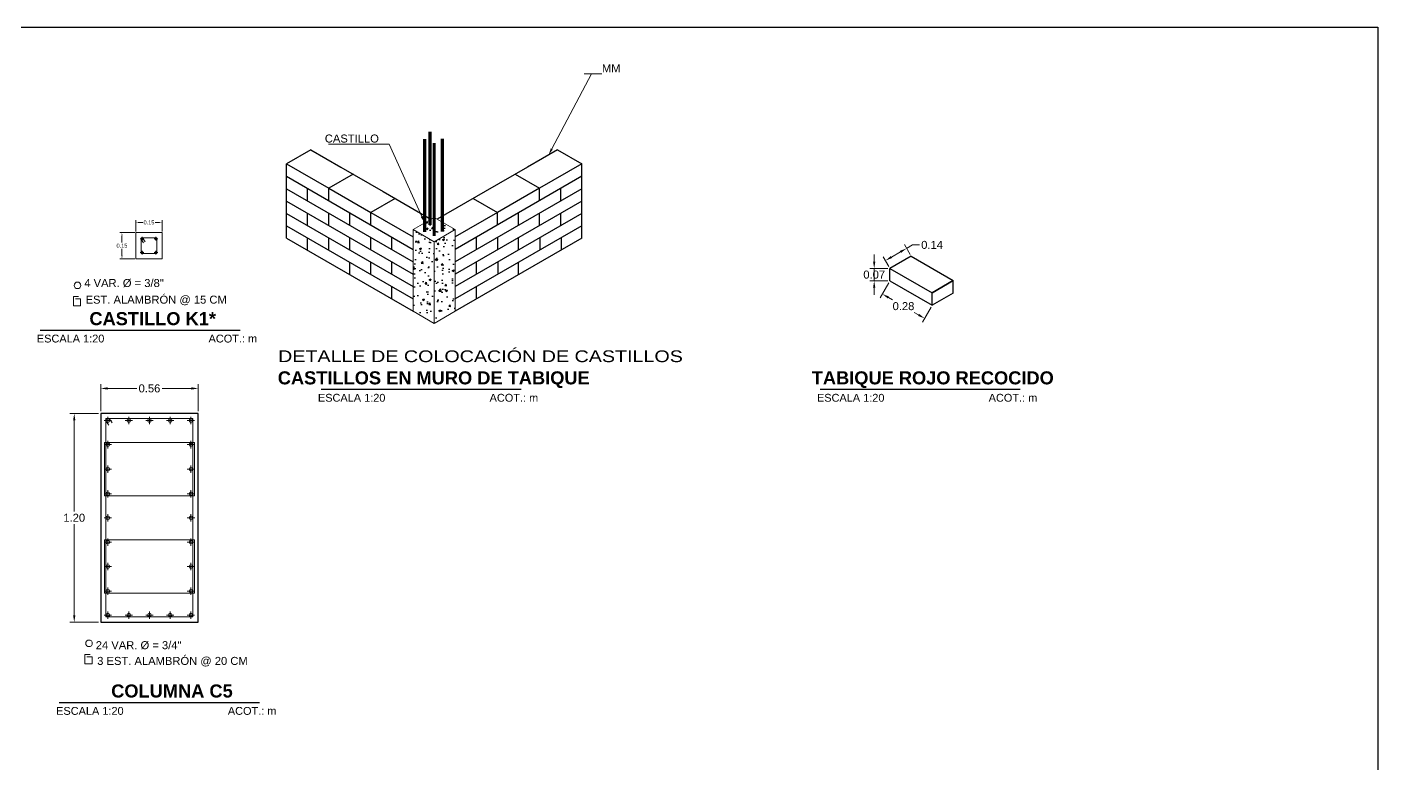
# Model space of a CAD drawing. Header units: metres. Extents: x 14 to 161, y 5 to 309.
# Drawn here: x 81.62 to 89.39, y 259.65 to 263.88 of the extents above; entities that cross this region are included whole.
import ezdxf
from ezdxf import colors
from ezdxf.entities.mleader import LeaderData, LeaderLine
from ezdxf.enums import TextEntityAlignment as Align
from ezdxf.math import Vec2, Vec3

# ---------------------------------------------------------------- set-up
doc = ezdxf.new("R2010")
doc.units = ezdxf.units.M
doc.header["$PDMODE"] = 35
doc.linetypes.add('CENTRO2', pattern=[0.9, 0.6, -0.1, 0.1, -0.1])
for name, color, linetype, lineweight in [('E-Armado', 2, 'Continuous', 18), ('E-Castillos', 3, 'Continuous', 5), ('E-LCent', 8, 'CENTRO2', 5), ('E-Muro de Mamposteria', 5, 'Continuous', 30), ('E-Textos', 3, 'Continuous', 15), ('E-Varilla', 3, 'Continuous', 18)]:
    doc.layers.add(name, color=color, linetype=linetype, lineweight=lineweight)
for name, color, linetype in [('E-Columna', 3, 'Continuous'), ('E-Cotas', 2, 'Continuous'), ('E-Pie', 1, 'Continuous'), ('E-Titulo', 2, 'Continuous'), ('HATCHMUR', 2, 'Continuous')]:
    doc.layers.add(name, color=color, linetype=linetype)
doc.styles.add('ARIAL', font='arial.ttf')
doc.styles.add('General', font='arial.ttf', dxfattribs={"height": 2.3})
doc.styles.add('Texto_Minimo', font='arial.ttf', dxfattribs={"height": 1.8})
doc.styles.add('Titulos', font='', dxfattribs={"height": 6})
doc.styles.get('Titulos').set_extended_font_data('Arial', bold=True)
doc.dimstyles.new('Generales', dxfattribs={"dimscale": 0, "dimtxt": 2.3, "dimasz": 2, "dimexe": 1.25, "dimexo": 0.625, "dimtad": 0, "dimtih": 1, "dimtoh": 1, "dimzin": 1, "dimdsep": 46, "dimtxsty": 'General', "dimcen": 2, "dimclrd": 2, "dimclre": 2, "dimclrt": 3, "dimadec": 0, "dimazin": 0, "dimtfac": 1, "dimtmove": 0, "dimatfit": 3, "dimfxl": 1, "dimlwd": 13, "dimlwe": 13, "dimarcsym": 0})

# ---------------------------------------------------------------- blocks, each defined once
blk = doc.blocks.new('TITULO2')
blk.add_line((0.485, -0.2911), (-0.6647, -0.2911))
for tag, height, style, p in [('TÍTULO', 2.3, 'General', (-0.1143, -0.2233)), ('ACOTACIÓN', 0.045, 'Texto_Minimo', (0.263, -0.337)), ('ESCALA', 0.045, 'Texto_Minimo', (-0.4891, -0.3378))]:
    blk.add_attdef(tag, text='', height=height, dxfattribs=dict(style=style)).set_placement(p, align=Align.MIDDLE_CENTER)
blk = doc.blocks.new('*D483')
at = {"layer": 'Defpoints', "color": 0, "ltscale": 0.5, "transparency": 16777216}
for p in [(86.5832, 262.4961), (86.4925, 262.4249), (86.5832, 262.4249)]:
    blk.add_point(p, dxfattribs=at)
at = {"layer": 'E-Cotas', "color": 2, "linetype": 'Continuous', "lineweight": 13, "ltscale": 0.5, "transparency": 16777216}
for p, q in [((86.4925, 262.5361), (86.4925, 262.5761)), ((86.5707, 262.4961), (86.4675, 262.4961)), ((86.4925, 262.4961), (86.4925, 262.4249)), ((86.5707, 262.4249), (86.4675, 262.4249)), ((86.4925, 262.3849), (86.4925, 262.3449))]:
    blk.add_line(p, q, dxfattribs=at)
at = {"layer": 'E-Cotas', "color": 2, "ltscale": 0.5, "transparency": 16777216}
for points in [[(86.4858, 262.5361), (86.4992, 262.5361), (86.4925, 262.4961)], [(86.4858, 262.3849), (86.4992, 262.3849), (86.4925, 262.4249)]]:
    blk.add_solid(points, dxfattribs=at)
at = {"layer": 'E-Cotas', "color": 3, "ltscale": 0.5, "transparency": 16777216, "insert": (86.4925, 262.4605), "char_height": 0.046, "attachment_point": 5, "style": 'General'}
blk.add_mtext('0.07', dxfattribs=at)
blk = doc.blocks.new('*D484')
at = {"layer": 'Defpoints', "color": 0, "ltscale": 0.5, "transparency": 16777216}
for p in [(86.6782, 262.6115), (86.7044, 262.5661), (86.5832, 262.4961)]:
    blk.add_point(p, dxfattribs=at)
at = {"layer": 'E-Cotas', "color": 2, "linetype": 'Continuous', "lineweight": 13, "ltscale": 0.5, "transparency": 16777216}
for p, q in [((86.5916, 262.5615), (86.6436, 262.5915)), ((86.6982, 262.577), (86.6657, 262.6332)), ((86.6782, 262.6115), (86.7129, 262.6315)), ((86.7129, 262.6315), (86.7529, 262.6315)), ((86.5769, 262.507), (86.5445, 262.5632))]:
    blk.add_line(p, q, dxfattribs=at)
at = {"layer": 'E-Cotas', "color": 2, "ltscale": 0.5, "transparency": 16777216}
for points in [[(86.6402, 262.5973), (86.6469, 262.5858), (86.6782, 262.6115)], [(86.5883, 262.5673), (86.5949, 262.5558), (86.557, 262.5415)]]:
    blk.add_solid(points, dxfattribs=at)
at = {"layer": 'E-Cotas', "color": 3, "ltscale": 0.5, "transparency": 16777216, "insert": (86.825, 262.6315), "char_height": 0.046, "attachment_point": 5, "style": 'General'}
blk.add_mtext('0.14', dxfattribs=at)
blk = doc.blocks.new('*D485')
at = {"layer": 'Defpoints', "color": 0, "ltscale": 0.5, "transparency": 16777216}
for p in [(86.5832, 262.4249), (86.8257, 262.2849), (86.782, 262.2092)]:
    blk.add_point(p, dxfattribs=at)
at = {"layer": 'E-Cotas', "color": 2, "linetype": 'Continuous', "lineweight": 13, "ltscale": 0.5, "transparency": 16777216}
for p, q in [((86.5769, 262.4141), (86.527, 262.3276)), ((86.5741, 262.3292), (86.5984, 262.3152)), ((86.8194, 262.2741), (86.7695, 262.1876)), ((86.7473, 262.2292), (86.723, 262.2432))]:
    blk.add_line(p, q, dxfattribs=at)
at = {"layer": 'E-Cotas', "color": 2, "ltscale": 0.5, "transparency": 16777216}
for points in [[(86.5774, 262.335), (86.5708, 262.3234), (86.5395, 262.3492)], [(86.7507, 262.235), (86.744, 262.2234), (86.782, 262.2092)]]:
    blk.add_solid(points, dxfattribs=at)
at = {"layer": 'E-Cotas', "color": 3, "ltscale": 0.5, "transparency": 16777216, "insert": (86.6607, 262.2792), "char_height": 0.046, "attachment_point": 5, "style": 'General'}
blk.add_mtext('0.28', dxfattribs=at)
blk = doc.blocks.new('*U514')
at = {"layer": 'E-Armado', "color": 3}
blk.add_circle((0, 0), 0.0952, dxfattribs=at)
at = {"layer": 'E-LCent', "ltscale": 0.05}
for p, q in [((0, -0.1904), (0, 0.1904)), ((-0.1904, 0), (0.1904, 0))]:
    blk.add_line(p, q, dxfattribs=at)
blk = doc.blocks.new('*D552')
at = {"layer": 'Defpoints', "color": 0, "ltscale": 0.5, "transparency": 16777216}
for p in [(82.6073, 261.8064), (82.0473, 261.6628), (82.6073, 261.6628)]:
    blk.add_point(p, dxfattribs=at)
at = {"layer": 'E-Cotas', "color": 2, "linetype": 'Continuous', "lineweight": 13, "ltscale": 0.5, "transparency": 16777216}
for p, q in [((82.0473, 261.6753), (82.0473, 261.8314)), ((82.0873, 261.8064), (82.2551, 261.8064)), ((82.5673, 261.8064), (82.3995, 261.8064)), ((82.6073, 261.6753), (82.6073, 261.8314))]:
    blk.add_line(p, q, dxfattribs=at)
at = {"layer": 'E-Cotas', "color": 2, "ltscale": 0.5, "transparency": 16777216}
for points in [[(82.0873, 261.8131), (82.0873, 261.7997), (82.0473, 261.8064)], [(82.5673, 261.8131), (82.5673, 261.7997), (82.6073, 261.8064)]]:
    blk.add_solid(points, dxfattribs=at)
at = {"layer": 'E-Cotas', "color": 3, "ltscale": 0.5, "transparency": 16777216, "insert": (82.3273, 261.8064), "char_height": 0.046, "attachment_point": 5, "style": 'General'}
blk.add_mtext('0.56', dxfattribs=at)
blk = doc.blocks.new('*D553')
at = {"layer": 'Defpoints', "color": 0, "ltscale": 0.5, "transparency": 16777216}
for p in [(82.0473, 261.6628), (81.895, 260.4628), (82.0473, 260.4628)]:
    blk.add_point(p, dxfattribs=at)
at = {"layer": 'E-Cotas', "color": 2, "linetype": 'Continuous', "lineweight": 13, "ltscale": 0.5, "transparency": 16777216}
for p, q in [((82.0348, 261.6628), (81.87, 261.6628)), ((81.895, 261.6228), (81.895, 261.0988)), ((81.895, 260.5028), (81.895, 261.0268)), ((82.0348, 260.4628), (81.87, 260.4628))]:
    blk.add_line(p, q, dxfattribs=at)
at = {"layer": 'E-Cotas', "color": 2, "ltscale": 0.5, "transparency": 16777216}
for points in [[(81.8883, 261.6228), (81.9017, 261.6228), (81.895, 261.6628)], [(81.8883, 260.5028), (81.9017, 260.5028), (81.895, 260.4628)]]:
    blk.add_solid(points, dxfattribs=at)
at = {"layer": 'E-Cotas', "color": 3, "ltscale": 0.5, "transparency": 16777216, "insert": (81.895, 261.0628), "char_height": 0.046, "attachment_point": 5, "style": 'General'}
blk.add_mtext('1.20', dxfattribs=at)
blk = doc.blocks.new('*D935')
at = {"layer": 'Defpoints', "color": 0, "ltscale": 0.5, "transparency": 16777216}
for p in [(82.2495, 262.7019), (82.1693, 262.5519), (82.2495, 262.5519)]:
    blk.add_point(p, dxfattribs=at)
at = {"layer": 'E-Cotas', "color": 2, "linetype": 'Continuous', "lineweight": 13, "ltscale": 0.5, "transparency": 16777216}
for p, q in [((82.2432, 262.7019), (82.1568, 262.7019)), ((82.1693, 262.6819), (82.1693, 262.6449)), ((82.1693, 262.5719), (82.1693, 262.6089)), ((82.2432, 262.5519), (82.1568, 262.5519))]:
    blk.add_line(p, q, dxfattribs=at)
at = {"layer": 'E-Cotas', "color": 2, "ltscale": 0.5, "transparency": 16777216}
for points in [[(82.166, 262.6819), (82.1726, 262.6819), (82.1693, 262.7019)], [(82.166, 262.5719), (82.1726, 262.5719), (82.1693, 262.5519)]]:
    blk.add_solid(points, dxfattribs=at)
at = {"layer": 'E-Cotas', "color": 3, "ltscale": 0.5, "transparency": 16777216, "insert": (82.1693, 262.6269), "char_height": 0.023, "attachment_point": 5, "style": 'General'}
blk.add_mtext('0.15', dxfattribs=at)
blk = doc.blocks.new('*D938')
at = {"layer": 'Defpoints', "color": 0, "ltscale": 0.5, "transparency": 16777216}
for p in [(82.3995, 262.7605), (82.2495, 262.7019), (82.3995, 262.7019)]:
    blk.add_point(p, dxfattribs=at)
at = {"layer": 'E-Cotas', "color": 2, "linetype": 'Continuous', "lineweight": 13, "ltscale": 0.5, "transparency": 16777216}
for p, q in [((82.2495, 262.7081), (82.2495, 262.773)), ((82.2695, 262.7605), (82.2883, 262.7605)), ((82.3795, 262.7605), (82.3607, 262.7605)), ((82.3995, 262.7081), (82.3995, 262.773))]:
    blk.add_line(p, q, dxfattribs=at)
at = {"layer": 'E-Cotas', "color": 2, "ltscale": 0.5, "transparency": 16777216}
for points in [[(82.2695, 262.7639), (82.2695, 262.7572), (82.2495, 262.7605)], [(82.3795, 262.7639), (82.3795, 262.7572), (82.3995, 262.7605)]]:
    blk.add_solid(points, dxfattribs=at)
at = {"layer": 'E-Cotas', "color": 3, "ltscale": 0.5, "transparency": 16777216, "insert": (82.3245, 262.7605), "char_height": 0.023, "attachment_point": 5, "style": 'General'}
blk.add_mtext('0.15', dxfattribs=at)
blk = doc.blocks.new('*U521')
at = {"layer": 'E-Armado', "color": 3}
blk.add_circle((0, 0), 0.0476, dxfattribs=at)
at = {"layer": 'E-LCent', "ltscale": 0.05}
for p, q in [((-0.0952, 0), (0.0952, 0)), ((0, -0.0952), (0, 0.0952))]:
    blk.add_line(p, q, dxfattribs=at)

msp = doc.modelspace()

# ---------------------------------------------------------------- hatches: boundary and pattern name
at = {"layer": 'HATCHMUR'}
h = msp.add_hatch(dxfattribs=at)
h.set_pattern_fill('AR-CONC', color=3, scale=0.0006219, style=0)
h.set_pattern_definition([(50, (83.84231, 262.17971), (0.1133, -0.009913), [0.011847, -0.130319]), (355, (83.84231, 262.17971), (-0.021918, 0.118818), [0.009478, -0.104255]), (100.451, (83.85175, 262.17888), (0.091384, 0.108905), [0.010069, -0.110754]), (46.184, (83.84231, 262.2113), (0.168584, -0.026146), [0.01777, -0.19548]), (96.636, (83.85636, 262.20912), (0.14764, 0.153874), [0.015103, -0.16613]), (351.184, (83.8423, 262.2113), (0.14764, 0.153874), [0.014217, -0.156383]), (21, (83.8581, 262.2034), (0.094289, -0.063599), [0.011847, -0.13032]), (326, (83.8581, 262.2034), (0.038435, 0.114546), [0.009478, -0.104255]), (71.451, (83.86596, 262.1981), (0.132724, 0.050948), [0.010069, -0.110754]), (37.5, (83.842307, 262.17971), (0.0019208, 0.0525848), [0, -0.1029916, 0, -0.105835, 0, -0.1046502]), (7.5, (83.842307, 262.17971), (0.041555, 0.0623023), [0, -0.0603417, 0, -0.100622, 0, -0.0398856]), (327.5, (83.80708, 262.17971), (0.0843238, -0.0035627), [0, -0.0394907, 0, -0.123211, 0, -0.1634913]), (317.5, (83.791285, 262.17971), (0.0921215, 0.015813), [0, -0.051338, 0, -0.0818246, 0, -0.1161025])])
h.paths.add_polyline_path([(83.96352, 262.64952), (83.84231, 262.71951), (83.84231, 262.24969), (83.96352, 262.17971)])
h.paths.add_polyline_path([(84.08474, 262.71951), (84.08397, 262.71995), (83.96352, 262.64952), (83.96352, 262.17971), (84.08474, 262.24969)])
h.paths.add_polyline_path([(83.96275, 262.78994), (83.84231, 262.71951), (83.96352, 262.64952), (84.08397, 262.71995)])

# ---------------------------------------------------------------- linework, layer by layer
at = {"layer": 'E-Armado', "ltscale": 0.5}
for p, q in [((82.27949, 262.66489), (82.29341, 262.64312)), ((82.28781, 262.6719), (82.30174, 262.65013)), ((82.07731, 261.6181), (82.09442, 261.59457)), ((82.0951, 261.6328), (82.11221, 261.60927))]:
    msp.add_line(p, q, dxfattribs=at)
at = {"layer": 'E-Armado', "const_width": 0.01847}
for points in [[(83.93949, 262.74671), (83.93949, 263.2818)], [(83.90882, 262.7054), (83.90882, 263.24049)], [(83.9635, 262.68274), (83.9635, 263.21783)], [(84.01018, 262.70806), (84.01018, 263.24316)]]:
    msp.add_lwpolyline(points, dxfattribs=at)
at = {"layer": 'E-Armado', "ltscale": 0.5}
for points in [[(82.27949, 262.5819), (82.27949, 262.6719), (82.36949, 262.6719), (82.36949, 262.5819)], [(82.07731, 260.4928), (82.57731, 260.4928), (82.57731, 261.6328), (82.07731, 261.6328)], [(82.58665, 261.18897), (82.06797, 261.18897), (82.06797, 261.49498), (82.58665, 261.49498)], [(82.58665, 260.62915), (82.06797, 260.62915), (82.06797, 260.93516), (82.58665, 260.93516)]]:
    msp.add_lwpolyline(points, close=True, dxfattribs=at)
at = {"layer": 'E-Armado'}
for points in [[(81.92019, 262.33536), (81.88993, 262.33536), (81.88993, 262.28053), (81.93109, 262.28053), (81.93109, 262.32095), (81.90224, 262.32095)], [(81.9862, 260.27747), (81.95595, 260.27747), (81.95595, 260.22264), (81.99711, 260.22264), (81.99711, 260.26306), (81.96826, 260.26306)]]:
    msp.add_lwpolyline(points, dxfattribs=at)
at = {"layer": 'E-Armado', "color": 3}
for centre in [(81.9139, 262.39902), (81.97991, 260.34113)]:
    msp.add_circle(centre, 0.01905, dxfattribs=at)
at = {"layer": 'E-Castillos', "color": 4}
for p, q in [((83.96275, 262.78994), (83.84231, 262.71951)), ((83.96275, 262.78994), (84.08474, 262.71951)), ((83.84231, 262.71951), (83.96352, 262.64952)), ((83.84231, 262.71951), (83.84231, 262.24969)), ((84.08397, 262.71995), (83.96352, 262.64952)), ((84.08474, 262.71951), (84.08474, 262.24969)), ((83.96352, 262.17971), (83.96352, 262.64952)), ((83.84231, 262.24969), (83.96352, 262.17971)), ((83.96352, 262.17971), (84.08474, 262.24969))]:
    msp.add_line(p, q, dxfattribs=at)
at = {"layer": 'E-Castillos', "ltscale": 0.5}
msp.add_lwpolyline([(82.24949, 262.5519), (82.24949, 262.7019), (82.39949, 262.7019), (82.39949, 262.5519), (82.24949, 262.5519)], dxfattribs=at)
at = {"layer": 'E-Columna', "color": 3, "ltscale": 0.5}
msp.add_lwpolyline([(82.04731, 260.4628), (82.60731, 260.4628), (82.60731, 261.6628), (82.04731, 261.6628)], close=True, dxfattribs=at)
at = {"layer": 'E-Muro de Mamposteria', "color": 2}
for p, q in [((83.25485, 263.17784), (83.11485, 263.09701)), ((83.25485, 263.17784), (83.42734, 263.07825)), ((84.67219, 263.17784), (84.49971, 263.07825)), ((84.67219, 263.17784), (84.81219, 263.09701)), ((83.11485, 263.09701), (83.35734, 262.95701)), ((83.11485, 262.66969), (83.11485, 263.09701)), ((83.42734, 263.07825), (83.66982, 262.93825)), ((84.49971, 263.07825), (84.25722, 262.93825)), ((84.81219, 263.09701), (84.56971, 262.95701)), ((84.81219, 262.66969), (84.81219, 263.09701)), ((83.11485, 263.02579), (83.84231, 262.60579)), ((83.49734, 263.03784), (83.35734, 262.95701)), ((84.81219, 263.02579), (84.08474, 262.60579)), ((84.42971, 263.03784), (84.56971, 262.95701)), ((83.11485, 262.95457), (83.84231, 262.53457)), ((83.2361, 262.88457), (83.2361, 262.95579)), ((83.35734, 262.88579), (83.35734, 262.95701)), ((83.35734, 262.95701), (83.59982, 262.81701)), ((83.35734, 262.88579), (83.35734, 262.95701)), ((83.73982, 262.89784), (83.59982, 262.81701)), ((83.66982, 262.93825), (83.94485, 262.77947)), ((84.25722, 262.93825), (83.98154, 262.77909)), ((84.81219, 262.95457), (84.08474, 262.53457)), ((84.18722, 262.89784), (84.32722, 262.81701)), ((84.56971, 262.95701), (84.32722, 262.81701)), ((84.56971, 262.88579), (84.56971, 262.95701)), ((84.56971, 262.88579), (84.56971, 262.95701)), ((84.69095, 262.88457), (84.69095, 262.95579)), ((83.11485, 262.88335), (83.84231, 262.46335)), ((83.35734, 262.74335), (83.35734, 262.81457)), ((83.47858, 262.74457), (83.47858, 262.81579)), ((83.59982, 262.74579), (83.59982, 262.81701)), ((83.59982, 262.81701), (83.84231, 262.67701)), ((83.59982, 262.74579), (83.59982, 262.81701)), ((84.81219, 262.88335), (84.08474, 262.46335)), ((84.32722, 262.81701), (84.08474, 262.67701)), ((84.32722, 262.74579), (84.32722, 262.81701)), ((84.32722, 262.74579), (84.32722, 262.81701)), ((84.44847, 262.74457), (84.44847, 262.81579)), ((84.56971, 262.74335), (84.56971, 262.81457)), ((83.11485, 262.81213), (83.84231, 262.39213)), ((83.11485, 262.81213), (83.84231, 262.39213)), ((83.11485, 262.74091), (83.84231, 262.32091)), ((83.11485, 262.74091), (83.84231, 262.32091)), ((83.2361, 262.74213), (83.2361, 262.81335)), ((84.81219, 262.81213), (84.08474, 262.39213)), ((84.81219, 262.81213), (84.08474, 262.39213)), ((84.81219, 262.74091), (84.08474, 262.32091)), ((84.81219, 262.74091), (84.08474, 262.32091)), ((84.69095, 262.74213), (84.69095, 262.81335)), ((83.11485, 262.66969), (83.84231, 262.24969)), ((83.2361, 262.59969), (83.2361, 262.67091)), ((83.35734, 262.60091), (83.35734, 262.67213)), ((83.47858, 262.60213), (83.47858, 262.67335)), ((83.59982, 262.60335), (83.59982, 262.67457)), ((83.72106, 262.60457), (83.72106, 262.67579)), ((84.81219, 262.66969), (84.08474, 262.24969)), ((84.20598, 262.60457), (84.20598, 262.67579)), ((84.32858, 262.60413), (84.32858, 262.67535)), ((84.32858, 262.60413), (84.32858, 262.67535)), ((84.44847, 262.60213), (84.44847, 262.67335)), ((84.57266, 262.60262), (84.57266, 262.67384)), ((84.69452, 262.60175), (84.69452, 262.67297)), ((83.47858, 262.45969), (83.47858, 262.53091)), ((83.59982, 262.46091), (83.59982, 262.53213)), ((83.72106, 262.46213), (83.72106, 262.53335)), ((84.20598, 262.46213), (84.20598, 262.53335)), ((84.33133, 262.46328), (84.33133, 262.5345)), ((84.33133, 262.46328), (84.33133, 262.5345)), ((84.44847, 262.45969), (84.44847, 262.53091)), ((86.70442, 262.56613), (86.58318, 262.49613)), ((86.70442, 262.56613), (86.94691, 262.42614)), ((86.58318, 262.49613), (86.82566, 262.35614)), ((86.58318, 262.42491), (86.58318, 262.49613)), ((86.94691, 262.42614), (86.82566, 262.35614)), ((86.94691, 262.35492), (86.94691, 262.42614)), ((83.72106, 262.31969), (83.72106, 262.39091)), ((84.20598, 262.31969), (84.20598, 262.39091)), ((86.58318, 262.42491), (86.82566, 262.28492)), ((86.82566, 262.28492), (86.82566, 262.35614))]:
    msp.add_line(p, q, dxfattribs=at)
at = {"layer": 'E-Muro de Mamposteria', "color": 2, "ltscale": 0.5}
for p, q in [((86.82566, 262.35614), (86.94691, 262.42614)), ((86.94691, 262.35492), (86.82566, 262.28492))]:
    msp.add_line(p, q, dxfattribs=at)
at = {"layer": 'E-Pie', "color": 5}
msp.add_lwpolyline([(74.38767, 263.88407), (89.38767, 263.88407), (89.38767, 248.37683), (74.38767, 248.37683), (74.38767, 263.88407)], dxfattribs=at)

# ---------------------------------------------------------------- block references
at = {"layer": 'E-Titulo'}
ref = msp.add_blockref('TITULO2', (82.36319, 262.43087), dxfattribs=at)
ref.add_attrib('TÍTULO', 'CASTILLO K1*', dxfattribs={"layer": '0', "height": 0.075, "style": 'Titulos'}).set_placement((82.34578, 262.20759), align=Align.MIDDLE_CENTER)
ref.add_attrib('ESCALA', 'ESCALA 1:20', dxfattribs={"layer": '0', "height": 0.045, "style": 'Texto_Minimo'}).set_placement((81.87409, 262.09306), align=Align.MIDDLE_CENTER)
ref.add_attrib('ACOTACIÓN', 'ACOT.: m', dxfattribs={"layer": '0', "height": 0.045, "style": 'Texto_Minimo'}).set_placement((82.80655, 262.09306), align=Align.MIDDLE_CENTER)
ref = msp.add_blockref('TITULO2', (83.97844, 262.09055), dxfattribs=at)
ref.add_attrib('TÍTULO', 'CASTILLOS EN MURO DE TABIQUE', dxfattribs={"layer": '0', "height": 0.075, "style": 'Titulos'}).set_placement((83.96103, 261.86727), align=Align.MIDDLE_CENTER)
ref.add_attrib('ESCALA', 'ESCALA 1:20', dxfattribs={"layer": '0', "height": 0.045, "style": 'Texto_Minimo'}).set_placement((83.48934, 261.75274), align=Align.MIDDLE_CENTER)
ref.add_attrib('ACOTACIÓN', 'ACOT.: m', dxfattribs={"layer": '0', "height": 0.045, "style": 'Texto_Minimo'}).set_placement((84.4218, 261.75274), align=Align.MIDDLE_CENTER)
ref = msp.add_blockref('TITULO2', (86.84643, 262.09055), dxfattribs=at)
ref.add_attrib('TÍTULO', 'TABIQUE ROJO RECOCIDO', dxfattribs={"layer": '0', "height": 0.075, "style": 'Titulos'}).set_placement((86.82902, 261.86727), align=Align.MIDDLE_CENTER)
ref.add_attrib('ESCALA', 'ESCALA 1:20', dxfattribs={"layer": '0', "height": 0.045, "style": 'Texto_Minimo'}).set_placement((86.35733, 261.75274), align=Align.MIDDLE_CENTER)
ref.add_attrib('ACOTACIÓN', 'ACOT.: m', dxfattribs={"layer": '0', "height": 0.045, "style": 'Texto_Minimo'}).set_placement((87.2898, 261.75274), align=Align.MIDDLE_CENTER)
ref = msp.add_blockref('TITULO2', (82.47398, 260.29053), dxfattribs=at)
ref.add_attrib('TÍTULO', 'COLUMNA C5', dxfattribs={"layer": '0', "height": 0.075, "style": 'Titulos'}).set_placement((82.45657, 260.06726), align=Align.MIDDLE_CENTER)
ref.add_attrib('ESCALA', 'ESCALA 1:20', dxfattribs={"layer": '0', "height": 0.045, "style": 'Texto_Minimo'}).set_placement((81.98488, 259.95273), align=Align.MIDDLE_CENTER)
ref.add_attrib('ACOTACIÓN', 'ACOT.: m', dxfattribs={"layer": '0', "height": 0.045, "style": 'Texto_Minimo'}).set_placement((82.91735, 259.95273), align=Align.MIDDLE_CENTER)
at = {"layer": 'E-Varilla', "yscale": 0.111, "zscale": 0.111, "rotation": 180}
for name, p, xscale in [('*U521', (82.28492, 262.66652), -0.111), ('*U521', (82.3642, 262.66661), -0.111), ('*U521', (82.28478, 262.58719), -0.111), ('*U521', (82.3642, 262.58719), -0.111), ('*U514', (82.08863, 261.62177), -0.111), ('*U514', (82.20797, 261.62177), 0.111), ('*U514', (82.32731, 261.62177), 0.111), ('*U514', (82.44665, 261.62177), -0.111), ('*U514', (82.56574, 261.62177), 0.111), ('*U514', (82.08863, 261.48319), -0.111), ('*U514', (82.56599, 261.48319), 0.111), ('*U514', (82.08863, 261.34197), -0.111), ('*U514', (82.56599, 261.34197), 0.111), ('*U514', (82.08863, 261.20055), -0.111), ('*U514', (82.56599, 261.20055), 0.111), ('*U514', (82.08863, 261.0628), -0.111), ('*U514', (82.56599, 261.0628), 0.111), ('*U514', (82.08863, 260.92337), -0.111), ('*U514', (82.56599, 260.92337), 0.111), ('*U514', (82.08863, 260.78215), -0.111), ('*U514', (82.56599, 260.78215), 0.111), ('*U514', (82.08863, 260.64073), -0.111), ('*U514', (82.56599, 260.64073), 0.111)]:
    msp.add_blockref(name, p, dxfattribs=dict(at, xscale=xscale))
at = {"layer": 'E-Varilla', "yscale": 0.111, "zscale": 0.111}
for p, xscale in [((82.08863, 260.50383), 0.111), ((82.20797, 260.50383), -0.111), ((82.32731, 260.50383), -0.111), ((82.44665, 260.50383), 0.111), ((82.56574, 260.50383), -0.111)]:
    msp.add_blockref('*U514', p, dxfattribs=dict(at, xscale=xscale))

# ---------------------------------------------------------------- texts
at = {"layer": 'E-Textos', "style": 'General'}
for s, p in [('4 VAR. %%C = 3/8"', (81.95275, 262.38941)), (' EST. ALAMBRÓN @ 15 CM', (81.94233, 262.29387)), ('24 VAR. %%C = 3/4"', (82.01877, 260.30749)), ('3 EST. ALAMBRÓN @ 20 CM', (82.02693, 260.21708))]:
    msp.add_text(s, height=0.046, dxfattribs=at).set_placement(p)
at = {"layer": 'E-Titulo', "style": 'ARIAL', "width": 1.2}
msp.add_text('DETALLE DE COLOCACIÓN DE CASTILLOS', height=0.0675, dxfattribs=at).set_placement((83.06649, 261.95768))

# ---------------------------------------------------------------- dimensions: what is measured, and where the dimension line sits
at = {"layer": 'E-Cotas', "ltscale": 0.5}
for base, p1, p2, picture, middle in [((82.39949, 262.76053), (82.24949, 262.7019), (82.39949, 262.7019), '*D938', (82.32449, 262.76053)), ((82.60731, 261.80641), (82.04731, 261.6628), (82.60731, 261.6628), '*D552', (82.32731, 261.80641))]:
    dim = msp.add_linear_dim(base=base, p1=p1, p2=p2, dimstyle='Generales', dxfattribs=at)
    dim.commit()
    dim.dimension.update_dxf_attribs({"geometry": picture, "text_midpoint": middle})
for base, p1, p2, picture, middle in [((82.16931, 262.5519), (82.24949, 262.7019), (82.24949, 262.5519), '*D935', (82.16931, 262.6269)), ((81.895, 260.4628), (82.04731, 261.6628), (82.04731, 260.4628), '*D553', (81.895, 261.0628))]:
    dim = msp.add_linear_dim(base=base, p1=p1, p2=p2, angle=90, dimstyle='Generales', dxfattribs=at)
    dim.commit()
    dim.dimension.update_dxf_attribs({"geometry": picture, "text_midpoint": middle})
for p1, p2, distance, picture, middle in [((86.58318, 262.49613), (86.70442, 262.56613), 0.05242, '*D484', (86.825, 262.63153)), ((86.58318, 262.42491), (86.82566, 262.28492), -0.08741, '*D485', (86.66072, 262.27922))]:
    dim = msp.add_aligned_dim(p1=p1, p2=p2, distance=distance, dimstyle='Generales', dxfattribs=at)
    dim.commit()
    dim.dimension.update_dxf_attribs({"geometry": picture, "text_midpoint": middle})
dim = msp.add_linear_dim(base=(86.49251, 262.42491), p1=(86.58318, 262.49613), p2=(86.58318, 262.42491), angle=90, dimstyle='Generales', dxfattribs=at)
dim.commit()
dim.dimension.update_dxf_attribs({"geometry": '*D483', "text_midpoint": (86.49251, 262.46052), "dimtype": 160})

# ---------------------------------------------------------------- leaders
ml = msp.add_multileader_mtext('Standard', dxfattribs=at)
ml.set_content('{\\C3;MM}', color=3, style='General')
ml.set_leader_properties(color=2, linetype='Continuous', lineweight=15)
ml.build(insert=Vec2(0, 0))
ml.multileader.update_dxf_attribs({"text_left_attachment_type": 5, "text_right_attachment_type": 5, "dogleg_length": 3, "arrow_head_size": 0.04, "scale": 0.02})
ctx = ml.context
ctx.base_point, ctx.scale, ctx.char_height, ctx.arrow_head_size, ctx.landing_gap_size, ctx.plane_origin = Vec3(84.92764, 263.61498), 0.02, 0.046, 0.04, 0, Vec3(84.62095, 263.14825)
ctx.left_attachment, ctx.right_attachment = 5, 5
notes = []
notes.append((ctx, [(0, (1, 1, 0), (84.86764, 263.61498), (1, 0), 0.06, [(0, [(84.62095, 263.14825)], 0, [])])]))
ctx.mtext.insert, ctx.mtext.flow_direction = Vec3(84.92764, 263.67018), 5
ml = msp.add_multileader_mtext('Standard', dxfattribs=at)
ml.set_content('{\\C3;CASTILLO}', color=3, style='General')
ml.set_leader_properties(color=2, linetype='Continuous', lineweight=15)
ml.build(insert=Vec2(0, 0))
ml.multileader.update_dxf_attribs({"text_left_attachment_type": 5, "text_right_attachment_type": 5, "dogleg_length": 3, "arrow_head_size": 0.04, "scale": 0.02})
ctx = ml.context
ctx.base_point, ctx.scale, ctx.char_height, ctx.arrow_head_size, ctx.landing_gap_size, ctx.plane_origin = Vec3(83.34119, 263.20993), 0.02, 0.046, 0.04, 0, Vec3(83.90882, 262.7584)
ctx.left_attachment, ctx.right_attachment, ctx.text_align_type = 5, 5, 2
notes.append((ctx, [(0, (1, 1, 0), (83.70581, 263.20993), (-1, 0), 0.06, [(0, [(83.90882, 262.7584)], 0, [])])]))
ctx.mtext.insert, ctx.mtext.alignment, ctx.mtext.flow_direction = Vec3(83.64581, 263.26595), 3, 5
for ctx, leaders in notes:
    for number, flags, end, landing, length, lines in leaders:
        leader = LeaderData()
        leader.index, (leader.has_last_leader_line, leader.has_dogleg_vector, leader.attachment_direction) = number, flags
        leader.last_leader_point, leader.dogleg_vector, leader.dogleg_length = Vec3(end), Vec3(landing), length
        for number, points, colour, breaks in lines:
            line = LeaderLine()
            line.index, line.vertices, line.color, line.breaks = number, Vec3.list(points), colors.encode_raw_color(colour), breaks
            leader.lines.append(line)
        ctx.leaders.append(leader)

doc.saveas('drawing.dxf')
